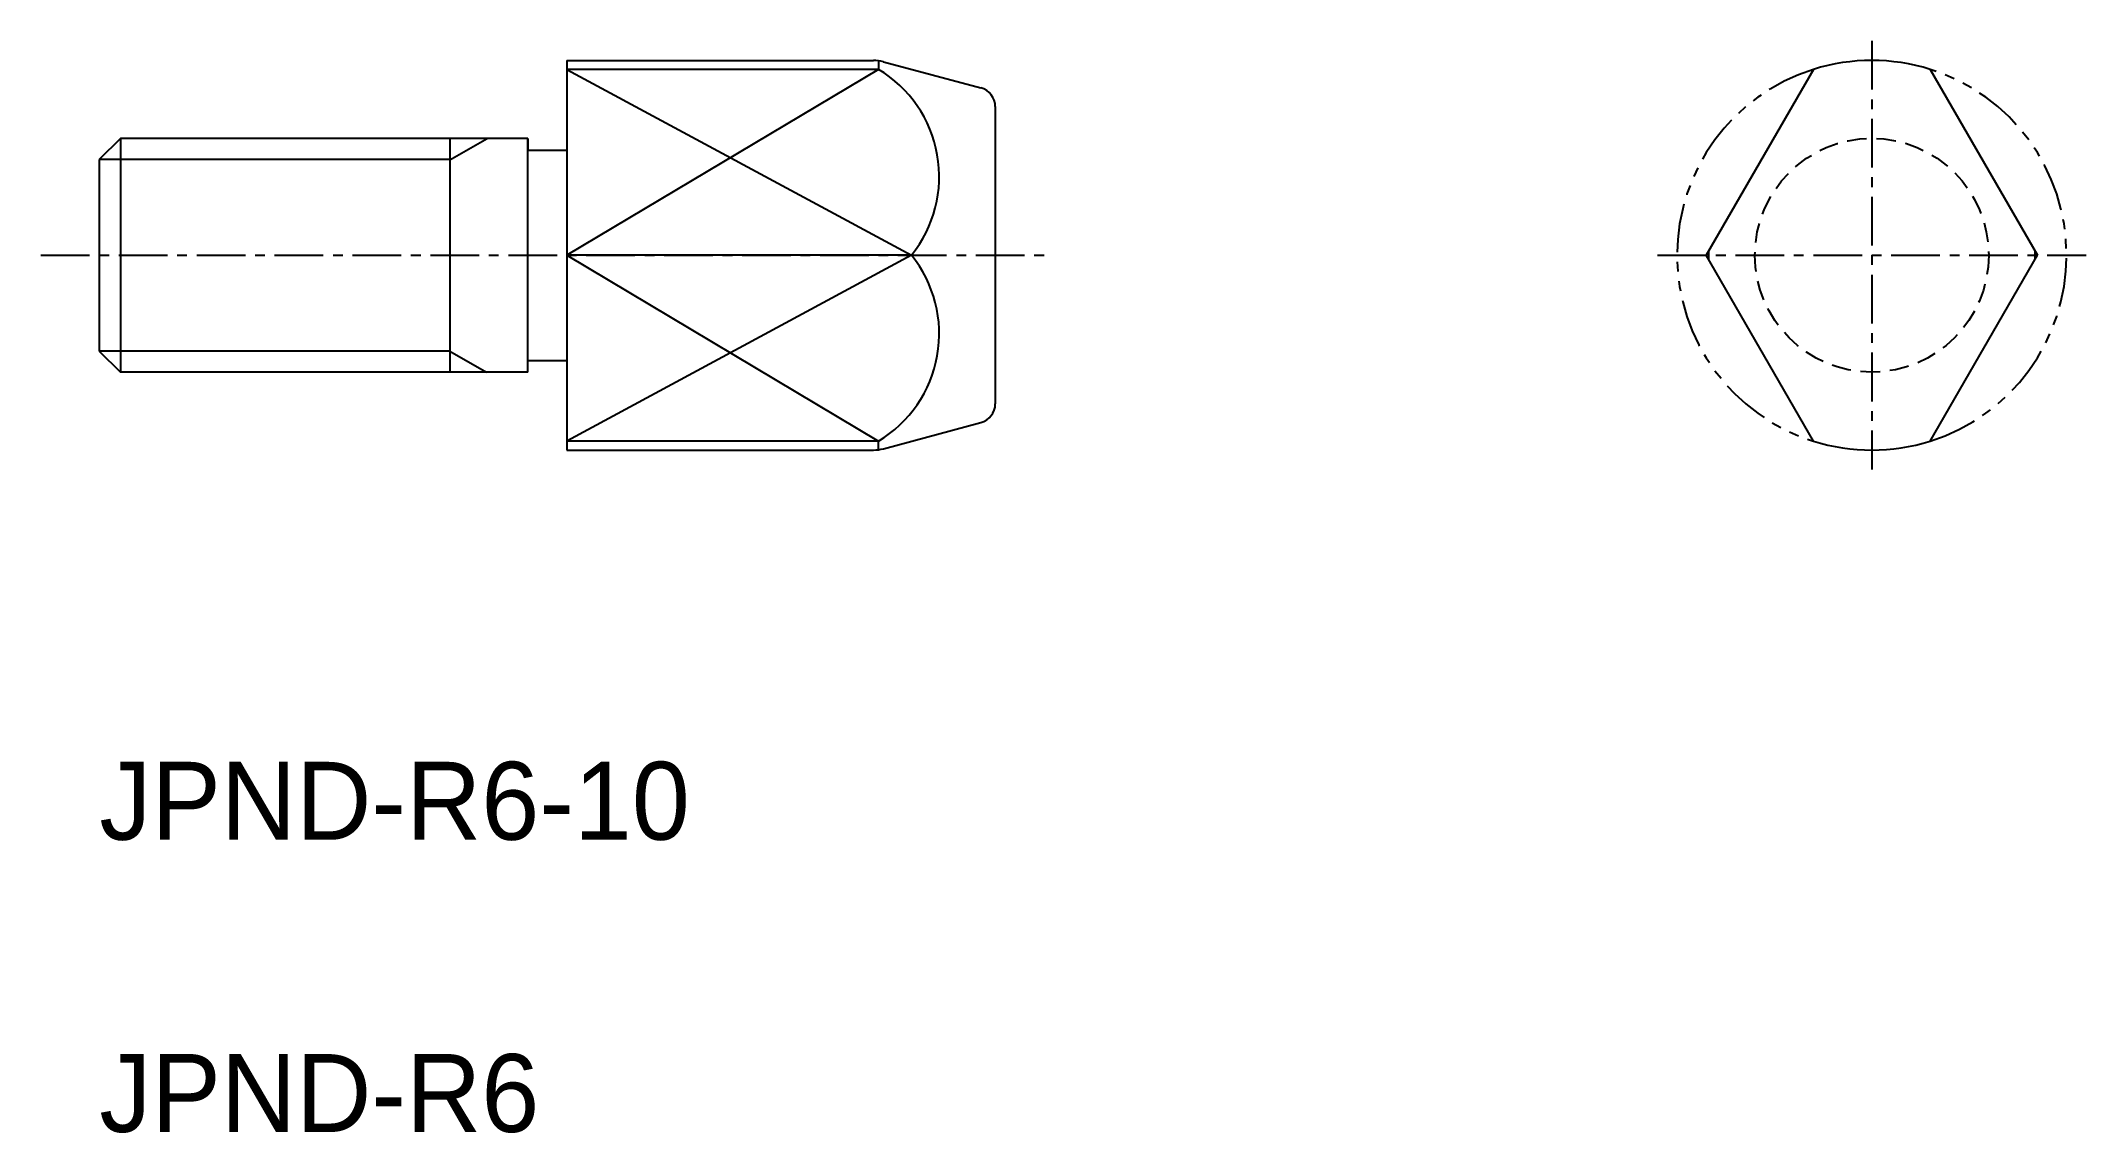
# Model space of a CAD drawing. Extents: x -1575 to -1522.5, y -126.9 to -98.9.
import ezdxf

# ---------------------------------------------------------------- set-up
doc = ezdxf.new("R2010")
doc.units = 0
doc.header["$MEASUREMENT"] = 0
for name, pattern in [('CENTER', [2, 1.25, -0.25, 0.25, -0.25]), ('DASHED', [0.75, 0.5, -0.25]), ('PHANTOM', [2.5, 1.25, -0.25, 0.25, -0.25, 0.25, -0.25])]:
    doc.linetypes.add(name, pattern=pattern)
doc.layers.get('0').update_dxf_attribs({"linetype": 'CONTINUOUS'})
doc.layers.add('CENTER', color=1, linetype='CENTER')

msp = doc.modelspace()

# ---------------------------------------------------------------- linework, layer by layer
at = {"linetype": 'Continuous'}
for p, q in [((-1561.492, -99.378), (-1561.492, -109.378)), ((-1561.492, -99.378), (-1553.623, -99.378)), ((-1553.492, -99.386), (-1553.492, -99.608)), ((-1553.492, -109.369), (-1553.492, -109.147)), ((-1561.492, -109.378), (-1553.623, -109.378))]:
    msp.add_line(p, q, dxfattribs=at)
for p, q in [((-1553.492, -99.608), (-1561.492, -99.608)), ((-1553.364, -99.412), (-1550.862, -100.082)), ((-1562.492, -101.378), (-1562.492, -101.678)), ((-1562.492, -107.378), (-1562.492, -101.378)), ((-1562.492, -101.678), (-1561.492, -101.678)), ((-1552.643, -104.378), (-1561.492, -104.378)), ((-1562.492, -107.078), (-1561.492, -107.078)), ((-1562.492, -107.378), (-1562.492, -107.078)), ((-1553.364, -109.344), (-1550.862, -108.673)), ((-1553.492, -109.147), (-1561.492, -109.147))]:
    msp.add_line(p, q)
at = {"color": 3}
for p, q in [((-1561.492, -99.608), (-1552.643, -104.378)), ((-1553.492, -99.608), (-1561.492, -104.378)), ((-1552.643, -104.378), (-1561.492, -109.147)), ((-1561.492, -104.378), (-1553.492, -109.147))]:
    msp.add_line(p, q, dxfattribs=at)
at = {"color": 7, "linetype": 'Continuous'}
for p, q in [((-1529.492, -99.608), (-1532.245, -104.378)), ((-1526.492, -99.608), (-1523.738, -104.378)), ((-1550.492, -100.565), (-1550.492, -108.19)), ((-1572.95, -101.378), (-1573.492, -101.919)), ((-1572.95, -101.378), (-1572.95, -107.378)), ((-1562.492, -101.378), (-1572.95, -101.378)), ((-1564.492, -101.378), (-1564.492, -107.378)), ((-1573.492, -101.919), (-1573.492, -106.836)), ((-1529.492, -109.147), (-1532.245, -104.378)), ((-1526.492, -109.147), (-1523.738, -104.378)), ((-1573.492, -106.836), (-1572.95, -107.378)), ((-1562.492, -107.378), (-1572.95, -107.378))]:
    msp.add_line(p, q, dxfattribs=at)
at = {"color": 3, "linetype": 'Continuous'}
for p, q in [((-1564.492, -101.927), (-1563.54, -101.378)), ((-1564.492, -101.919), (-1573.492, -101.919)), ((-1564.492, -106.836), (-1573.492, -106.836)), ((-1564.492, -106.836), (-1563.554, -107.378))]:
    msp.add_line(p, q, dxfattribs=at)
at = {"color": 3, "linetype": 'DASHED'}
msp.add_circle((-1527.992, -104.378), 3, dxfattribs=at)
at = {"linetype": 'Continuous'}
for centre, start, end in [((-1553.623, -100.378), 75, 90), ((-1553.623, -108.378), 270, 285)]:
    msp.add_arc(centre, 1, start, end, dxfattribs=at)
for centre, start, end in [((-1555.144, -102.362), 321.1373, 59.0388), ((-1555.144, -106.393), 300.9612, 38.8627)]:
    msp.add_arc(centre, 3.212, start, end)
at = {"color": 3, "linetype": 'PHANTOM'}
for start, end in [(107.4576, 252.5424), (287.4576, 72.5424)]:
    msp.add_arc((-1527.992, -104.378), 5, start, end, dxfattribs=at)
at = {"color": 7, "linetype": 'Continuous'}
for centre, radius, start, end in [((-1527.992, -104.378), 5, 72.5424, 107.4576), ((-1550.992, -100.565), 0.5, 0, 75), ((-1527.992, -104.378), 4.196, 178.6075, 181.3925), ((-1527.992, -104.378), 4.196, 358.6075, 1.3925), ((-1550.992, -108.19), 0.5, 285, 0), ((-1527.992, -104.378), 5, 252.5424, 287.4576)]:
    msp.add_arc(centre, radius, start, end, dxfattribs=at)
at = {"layer": 'CENTER', "color": 1, "linetype": 'CENTER'}
for p, q in [((-1527.992, -98.878), (-1527.992, -109.878)), ((-1574.992, -104.378), (-1548.992, -104.378)), ((-1533.492, -104.378), (-1522.492, -104.378))]:
    msp.add_line(p, q, dxfattribs=at)

# ---------------------------------------------------------------- texts
for s, p in [('JPND-R6-10', (-1573.492, -119.378)), ('JPND-R6', (-1573.492, -126.878))]:
    msp.add_text(s, height=2).set_placement(p)

doc.saveas('drawing.dxf')
